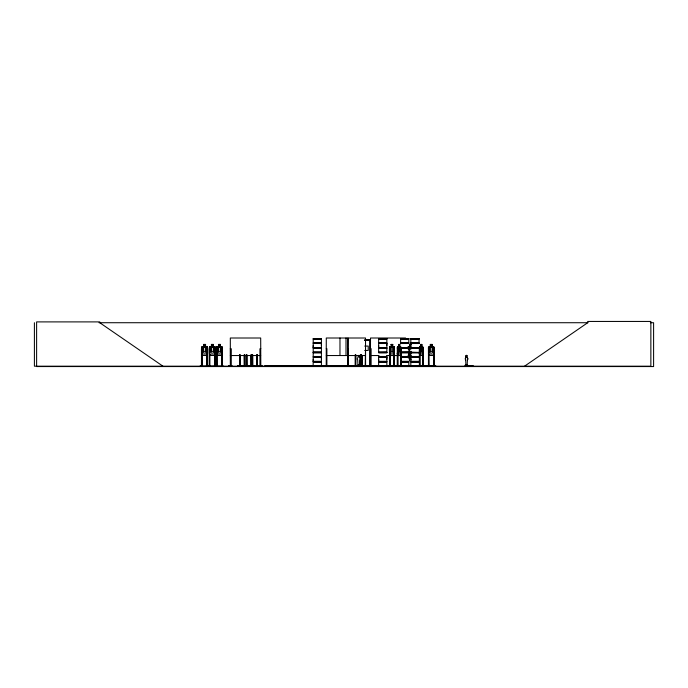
<?xml version="1.0" encoding="UTF-8"?>
<svg xmlns="http://www.w3.org/2000/svg" width="688" height="688" viewBox="0 0 688 688"><rect width="100%" height="100%" fill="white"/><g stroke="black" fill="none" stroke-linecap="round" stroke-linejoin="round"><path stroke-width="1.03" d="M313.212 361.32L313.212 357.287L321.416 357.287L321.408 361.32L313.212 361.32L313.221 359.308M313.212 347.526L313.212 343.501L321.416 343.501L321.408 347.526L313.212 347.526L313.221 345.514M321.408 359.308L321.408 357.287M321.408 345.514L321.408 343.501M378.649 361.32L378.649 357.287L386.854 357.287L386.845 361.32L378.649 361.32L378.658 359.308M378.649 347.526L378.649 343.501L386.854 343.501L386.845 347.526L378.649 347.526L378.658 345.514M386.845 359.308L386.845 357.287M386.845 345.514L386.845 343.501M344.783 365.861L351.353 365.835M364.717 366.179L353.606 365.827M364.709 365.861L357.622 365.844M467.126 365.526L467.427 359.893A1.462 1.204 -90 0 0 467.178 357.597L467.109 355.825M465.974 365.526L465.673 359.893A1.462 1.204 -90 0 1 465.922 357.597L466 355.825M466.584 364.769L466.086 364.666M313.083 366.145L322.483 366.136L313.195 366.025M378.624 366.179L378.649 362.129L386.854 362.129L386.854 366.016L378.606 366.033M401.095 366.188L401.104 348.661L400.579 348.661L400.545 366.068M425.881 366.145L410.822 366.179M400.485 355.275L400.958 353.133M347.758 366.179L347.982 338.006L347.939 366.188M465.871 365.999L465.81 364.563L466.455 364.683L465.931 364.821M394.62 366.136L394.577 365.552M416.67 366.136L425.829 366.188M393.82 355.275L394.43 353.133L393.871 355.275L389.984 355.275L389.52 353.133M313.117 365.861L322.457 365.827M313.109 366.136L313.212 362.129L321.416 362.129L321.416 366.016M429.106 355.206L428.443 353.133L429.063 355.275L433.535 355.275L434.128 353.125L434.094 347.371L433.457 346.649L429.071 346.649M433.535 355.275L434.188 353.133M387.335 365.861L403.83 366.145M207.604 353.133L206.89 355.275L202.186 355.275L201.575 353.133L202.22 355.275M222.482 353.133L221.768 355.275L217.064 355.275L216.445 353.133L217.141 355.206L221.751 355.206L222.482 353.133L222.456 347.337L221.725 346.649L217.116 346.649L216.514 347.38L216.539 353.125M237.506 366.145L262.506 365.853M237.541 365.861L241.54 366.188L237.541 366.102M244.059 366.179L244.154 365.552L244.868 365.552M248.273 366.136L242.821 366.188L248.282 366.102M465.948 355.825L466.421 355.309M228.605 366.136L231.976 365.827L228.579 366.145M228.614 365.861L231.951 365.835M405.636 365.827L405.662 365.552M405.911 366.136L415.027 366.145M409.205 366.136L392.358 366.188L409.171 366.145M353.279 366.179L353.374 365.646M429.974 366.188L426.861 365.835L435.822 365.861M410.383 355.163C409.773 358.448 407.425 357.132 409.979 354.664C407.382 352.058 409.695 350.768 410.358 354.2L411.011 352.849M202.564 366.145L200.122 366.145L223.686 366.136M202.607 365.861L200.165 366.102M210.399 366.136L206.314 366.188M215.043 365.861L215.232 348.661M217.485 365.861L214.123 366.188L217.468 366.136M369.938 366.119L369.895 339.889M370.307 340.027L364.597 339.958L370.445 339.889L370.419 366.188L370.522 338.006L405.593 338.006M397.286 366.188L397.286 347.345L397.664 346.58L398.55 346.58M397.346 347.345L397.724 346.58M419.783 346.58L419.336 353.133L419.766 355.275M411.286 347.371L409.541 347.371L409.541 351.396L408.603 353.107L408.603 357.132L409.541 357.855M390.07 346.649L389.528 347.38L389.589 366.188M466.008 365.844L466.008 365.233L465.183 365.233L465.294 366.188M466.636 365.999L467.109 366.188M466.877 366.188L466.989 365.233M468.795 365.999L473.602 366.188M202.263 346.649L201.636 347.38L201.636 353.125M210.021 355.275L209.376 353.133L209.401 347.345L210.038 346.58L211.405 346.58M209.401 347.345L210.072 346.649L214.682 346.649M217.03 366.188L216.961 348.661L216.324 348.661L216.35 366.188L216.445 347.345L217.116 346.58M357.794 365.844L357.631 365.233L357.493 366.188L370.445 366.119M359.721 366.154C359.36 366.652 359.729 365.242 359.652 365.844M361.811 366.059L361.742 355.67M358.362 355.378L357.992 357.597A1.462 1.462 0 0 0 357.691 359.893L357.992 365.526L359.454 365.526L359.755 359.893A1.462 1.462 0 0 0 359.454 357.597L359.093 355.378M218.543 346.649L217.546 347.371L217.546 351.396L218.543 353.125L220.409 353.125L221.416 351.396L221.416 347.371L220.409 346.649L220.384 344.49L218.517 344.49L218.543 346.649L218.474 344.421L220.478 344.421L220.409 346.649M524.548 366.188L587.707 322.724L587.707 321.442L650.857 321.442L650.857 366.188L34.4 366.188L34.4 322.724M473.482 366.188L465.32 366.171M326.224 365.827L326.284 338.006L365.517 338.006L365.595 366.136M370.307 366.119L370.307 339.889M410.805 366.042L410.848 362.129L419.044 362.129M98.969 322.724L588.034 322.724M650.375 322.724L653.6 322.724L653.6 366.558L36.619 366.558L36.619 321.898L99.777 321.898L99.777 322.724L162.927 366.188M313.203 338.642L321.425 338.642M378.641 338.642L386.854 338.642M400.605 338.642L408.818 338.642M410.831 338.642L419.052 338.642M313.221 339.046L321.408 339.046M378.658 339.046L386.845 339.046M400.622 339.046L408.81 339.046M410.848 339.046L419.035 339.046M364.597 340.44L370.445 340.44M313.152 342.968L321.477 342.968M378.589 342.968L386.905 342.968M400.554 342.968L408.87 342.968M410.779 342.968L419.095 342.968M313.152 343.217L321.477 343.217M378.589 343.217L386.905 343.217M400.554 343.217L408.87 343.217M410.779 343.217L419.095 343.217M400.614 343.501L408.818 343.501M410.839 343.501L419.044 343.501M391.111 344.421L392.796 344.421L392.736 346.649L393.51 347.371L393.51 351.396L392.693 353.125L391.162 353.125L390.345 351.396L390.345 347.371L391.162 346.649L391.154 344.421M411.381 344.421L409.48 344.421L409.575 346.649L408.603 347.371L409.541 357.132L411.278 357.132M205.54 344.49L203.639 344.49L203.665 346.649L202.668 347.371L202.668 351.396L203.665 353.125L205.54 353.125L206.538 351.396L206.538 347.371L205.54 346.649L205.6 344.421L203.571 344.421L203.571 346.58L202.212 346.58L201.575 347.345L201.489 366.188L201.455 348.661L202.083 348.661L202.152 366.188M211.448 344.49L213.34 344.49M391.162 344.49L392.736 344.49M398.533 344.49L399.711 344.49M409.541 344.49L411.321 344.49M420.583 344.49L421.761 344.49M430.404 344.49L432.219 344.49M364.709 346.073L368.218 346.073L368.218 350.45L364.709 350.45M205.574 346.58L206.899 346.58M209.995 355.275L214.725 355.275L215.413 353.133L215.387 347.337L214.708 346.58L213.383 346.58L213.383 344.421L211.379 344.421L211.448 346.649L210.468 347.371L210.468 351.396L211.474 353.125L213.34 353.125L214.346 351.396L214.346 347.371L213.34 346.649L213.314 344.49M217.081 346.58L218.474 346.58M220.452 346.58L221.777 346.58L222.482 347.337L222.387 366.188L222.456 365.552L221.691 365.552M391.154 346.58L389.993 346.58L389.477 347.345L389.503 366.188M392.745 346.58L393.854 346.58M399.694 346.58L400.528 346.58L400.958 347.337L400.872 366.188M408.208 346.58L409.515 346.58M420.6 346.58L419.723 346.58L419.336 347.345L419.379 366.188L419.336 365.552L419.955 365.552M421.744 346.58L422.587 346.58M430.378 346.58L429.045 346.58L428.443 347.345L428.641 366.188M433.517 346.58L432.253 346.58L432.288 344.421L430.344 344.421L430.344 346.58M202.238 346.649L206.873 346.649L207.544 347.371L207.509 366.188L207.432 348.661L206.882 348.661L206.899 366.188L206.959 348.661M390.019 346.649L393.828 346.649M397.69 346.649L400.511 346.649M408.233 346.649L411.286 346.649M419.74 346.649L422.57 346.649M207.578 347.337L206.873 346.58M215.387 347.337L214.682 346.58M394.379 347.337L394.422 366.188L394.379 347.337L393.803 346.58M400.958 347.337L400.468 346.58M422.509 346.649L423.008 347.337L423.008 366.188M401.164 347.526L408.818 347.526M410.839 347.526L419.044 347.526M313.152 347.81L321.477 347.81M378.589 347.81L386.905 347.81M401.113 347.81L408.87 347.81M410.779 347.81L419.095 347.81M313.152 348.059L321.477 348.059M378.589 348.059L386.905 348.059M401.113 348.059L408.87 348.059M410.779 348.059L419.095 348.059M401.164 348.343L408.818 348.343M410.839 348.343L419.044 348.343M214.682 348.661L215.318 348.661M222.387 348.661L221.751 348.661L221.777 366.188M230.317 348.661L230.944 348.661L230.893 366.188M260.804 348.661L260.176 348.661L260.236 366.188L260.288 348.661M326.284 348.661L326.877 348.661L326.877 366.188L326.946 365.552M347.947 348.661L348.317 366.188M365.517 348.661L365.19 366.188M370.522 348.661L371.116 348.661L371.116 366.188M389.494 348.661L390.087 348.661L389.993 366.188M394.525 348.661L393.923 348.661L393.871 366.188M397.32 348.661L397.845 348.661M419.379 348.661L419.895 348.661L419.886 366.188L419.938 365.552M428.443 348.661L429.071 348.661M434.231 348.661L433.603 348.661L433.543 366.188M408.208 349.22L410.882 349.22M409.541 351.379L411.286 351.396M313.221 352.118L321.408 352.118L321.416 348.343L313.212 348.343L313.212 352.222L321.425 352.222M401.173 352.118L408.81 352.118L401.156 352.23M410.848 352.118L419.052 352.437M386.854 352.23L378.572 352.333L386.854 352.394M313.203 352.394L321.425 352.437M401.156 352.394L408.818 352.394M378.641 352.583L386.854 352.583M401.156 352.574L408.818 352.583M410.831 352.574L419.052 352.574M313.221 352.832L321.408 352.832M378.658 352.832L386.845 352.832M401.173 352.832L408.81 352.832M410.848 352.832L419.035 352.832M409.541 353.107L411.286 353.125M422.948 353.133L422.535 355.275L419.706 355.275M202.238 355.206L206.873 355.206M210.046 355.206L214.682 355.206M390.019 355.206L393.828 355.206M397.69 355.206L400.511 355.206M408.233 355.206L411.493 355.206M422.57 355.206L419.74 355.206L419.439 353.125M429.071 355.206L433.492 355.206M400.545 355.275L397.655 355.275L397.286 353.133L397.716 355.275M408.182 355.275L410.856 355.275M230.317 355.541L260.692 355.541M326.284 355.541L365.517 355.541M370.522 355.541L379.028 355.541M386.467 355.541L400.278 355.541M465.922 356.014L465.974 357.597A1.462 1.204 -90 0 0 465.724 359.893L465.724 359.893M378.649 356.479L386.854 356.479M401.164 356.479L408.818 356.479M410.839 356.479L419.044 356.479M313.152 356.762L321.477 356.762M378.589 356.762L386.905 356.762M401.113 356.762L408.87 356.762M410.779 356.762L419.095 356.762M313.152 357.012L321.477 357.012M378.589 357.012L386.905 357.012M401.113 357.012L408.87 357.012M410.779 357.012L419.095 357.012M401.164 357.287L408.818 357.287M410.839 357.287L419.044 357.287M408.225 357.923L411.278 357.855M467.376 359.893L467.427 359.893A1.462 1.204 -90 0 0 467.126 357.597M409.437 357.923L409.437 360.082L411.347 360.082M401.164 361.32L408.818 361.32M410.839 361.32L419.044 361.32M313.152 361.596L321.477 361.596M378.589 361.596L386.905 361.596M401.113 361.596L408.87 361.596M410.779 361.596L419.095 361.596M313.152 361.845L321.477 361.845M378.589 361.845L386.905 361.845M401.113 361.845L408.87 361.845M410.779 361.845L419.095 361.845M401.164 362.129L408.818 362.129L408.818 366.016M465.982 364.872L466.524 364.889M465.922 365.526L467.178 365.526M201.386 365.552L202.152 365.552M206.813 365.552L207.578 365.552M216.264 365.552L217.03 365.552M239.484 365.552L240.207 365.552L240.207 366.188M246.261 365.552L246.983 365.552M250.922 365.552L251.645 365.552L251.645 366.188M252.745 365.552L252.023 365.552L252.032 366.188M256.684 365.552L257.407 365.552L257.407 366.188M260.116 365.552L260.864 365.552L260.864 366.188M378.916 365.646L264.803 365.646L264.803 366.188M386.407 365.646L401.156 365.552L401.138 366.188M422.578 365.552L423.215 365.552M428.383 365.552L429.131 365.552L429.131 366.188M433.543 365.552L434.291 365.552L434.291 366.188M469.551 365.724L470.523 365.724M206.357 365.861L210.459 366.188M378.658 365.904L386.845 365.904M410.848 365.904L425.855 365.861M426.852 365.861L429.94 365.861M362.18 366.119L362.223 355.67M361.535 366.145L361.544 354.991M466.679 355.309L467.161 355.825M246.837 366.136L246.794 354.845M247.052 366.145L246.932 354.845M432.184 346.649L433.139 347.371L433.139 351.396L432.184 353.125L430.404 353.125L429.458 351.396L429.458 347.371L430.404 346.649L430.378 344.421M433.483 346.58L434.188 347.337L434.205 366.188M399.651 346.649L400.253 347.371L400.253 351.396L399.651 353.125L398.533 353.125L397.931 347.371L398.533 346.649L398.55 344.421L399.754 344.421L399.711 346.649L399.694 344.421M393.785 346.649L394.327 347.371M422.527 346.58L422.965 347.371M389.58 353.125L390.07 355.206M467.677 365.999L467.677 365.233L466.851 365.233L466.851 365.844M467.53 365.233L467.53 365.844L465.32 365.844L465.32 365.233M466.361 364.563L466.421 365.844M434.033 365.552L434.051 366.188M433.707 348.661L433.707 366.188M432.184 344.49L432.219 346.649M428.968 348.661L429.028 366.188M428.891 365.552L428.873 366.188M428.478 347.345L428.443 366.188M423.197 366.188L423.154 348.661L422.638 348.661L422.595 366.188M422.905 347.371L422.785 366.188M422.647 365.552L422.647 366.188M421.804 346.58L421.804 344.421L420.54 344.421L419.981 351.396L420.583 353.125L421.701 353.125L422.303 351.396L421.744 344.421M420.643 344.49L420.643 346.649M419.706 348.661L419.749 366.188M419.568 348.661L419.568 366.188M413.359 366.188L413.359 365.552L413.247 366.188M413.092 365.552L413.11 366.188M412.791 365.552L412.877 366.188M412.671 365.552L412.611 366.188M409.498 357.855L409.472 360.082M408.199 365.552L408.182 366.188M408.053 365.552L408.036 366.188M407.803 365.552L407.821 366.188M407.657 365.552L407.726 366.188M407.554 365.552L407.554 366.188M405.524 365.552L405.464 366.188M405.069 365.552L405.069 366.188M405 365.552L404.931 366.188M404.286 365.646L404.286 366.188M400.769 348.661L400.734 366.188M400.562 365.552L400.545 366.188M398.584 344.49L398.584 346.649M397.845 352.781L397.879 366.188L397.836 365.552M397.655 348.661L397.69 366.188M397.509 352.781L397.475 366.188M394.172 365.552L394.147 366.188M394.069 348.661L394.018 366.188M392.934 365.646L392.934 366.188M391.747 365.646L391.747 366.188M390.148 365.552L390.148 366.188M389.941 348.661L389.847 366.188M389.718 365.552L389.735 366.188M371.185 365.552L371.185 366.188M361.673 354.922L361.673 366.188M361.355 354.991L361.303 366.188L361.277 365.552M361.002 365.552L361.002 366.188M360.942 354.845L360.899 366.188M360.839 354.845L360.761 366.188M360.693 365.552L360.693 366.188M360.512 365.552L360.495 366.188M360.314 354.845L360.357 366.188M360.254 365.552L360.254 366.188M359.059 365.844L359.059 364.563L358.388 364.563L358.388 365.844M355.842 365.552L355.842 366.188M355.782 354.845L355.739 366.188M355.679 354.845L355.601 366.188M355.335 365.552L355.352 366.188M355.154 354.845L355.154 366.188M355.094 365.552L355.094 366.188M354.655 365.646L354.655 366.188M348.18 348.661L348.18 366.188M346.004 338.006L346.004 355.541M339.975 338.006L339.975 355.541M332.39 366.188L330.085 366.188M329.733 366.188L327.686 366.188M328.073 365.646L328.124 366.188M327.385 366.188L324.59 366.188M327.17 365.646L327.17 366.188M326.353 365.552L326.353 366.188M320.187 365.552L319.877 366.188M319.791 365.552L319.817 366.188M319.671 366.188L319.585 365.552L319.507 366.188M316.033 365.552L316.076 366.188M315.869 365.552L315.921 366.188M315.775 365.552L315.715 366.188L315.611 365.552M315.474 365.552L315.448 366.188L315.405 365.552M297.07 365.646L297.07 366.188M296.7 365.646L296.7 366.188M296.167 365.646L296.167 366.188M295.797 365.646L295.797 366.188M265.706 365.646L265.706 366.188M260.804 366.188L260.692 338.006L230.317 338.006L230.342 366.188M260.597 365.552L260.614 366.188M260.382 365.552L260.382 366.188M257.355 354.845L257.321 366.188M257.217 354.845L257.123 366.188M256.959 365.552L256.977 366.188M256.882 354.845L256.83 366.188M256.744 354.845L256.693 366.188M252.694 354.845L252.745 366.188M252.556 354.845L252.608 366.188M252.462 365.552L252.479 366.188M252.221 354.845L252.298 366.188M252.083 354.845L252.083 366.188M251.593 354.845L251.559 366.188M251.455 354.845L251.378 366.188M251.215 365.552L251.215 366.188L251.12 354.845M250.982 354.845L251.068 366.188M246.7 365.552L246.717 366.188M246.553 365.552L246.536 366.188M246.459 354.845L246.407 366.188M246.321 354.845L246.33 366.188M244.816 354.845L244.816 366.188M244.679 354.845L244.679 366.188M244.584 365.552L244.601 366.188M244.343 354.845L244.352 366.188L244.206 354.845M240.155 354.845L240.069 366.188M240.017 354.845L239.923 366.188M239.777 365.552L239.759 366.188M239.682 354.845L239.63 366.188M239.544 354.845L239.544 366.188M231.005 366.188L231.005 365.552L230.256 365.552L230.256 366.188M230.833 348.661L230.833 366.188M230.437 348.661L230.523 366.188M222.215 365.552L222.233 366.188M221.837 348.661L221.837 366.188M216.875 348.661L216.944 366.188L216.797 365.552M215.378 366.188L215.378 365.552L214.622 365.552L214.622 366.188M215.318 347.371L215.284 366.188M214.845 365.552L214.854 366.188M214.768 348.661L214.708 366.188M209.952 366.188L209.952 365.552L209.195 365.552L209.195 366.188M209.874 366.188L209.892 348.661L209.255 348.661L209.255 366.188M209.72 365.552L209.728 366.188M209.419 365.552L209.427 366.188M207.337 365.552L207.337 366.188M202.005 348.661L201.928 366.188M201.627 365.552L201.627 366.188M254.044 366.102L249.598 365.827L254.035 366.136M321.425 338.806L313.203 338.788L313.221 342.693L321.416 342.693L321.416 338.806M386.854 338.797L378.641 338.788L378.658 342.693L386.854 342.693L386.854 338.806M408.818 338.806L400.605 338.797L400.622 342.693L408.818 342.693L408.818 338.806M419.052 338.806L410.831 338.788L410.848 342.693L419.044 342.693L419.044 338.806M205.205 344.851L204.001 344.851L204.001 345.574L205.205 345.574L205.205 344.851M213.005 344.851L211.809 344.851L211.809 345.574L213.005 345.574L213.005 344.851M220.083 344.851L218.879 344.851L218.879 345.574L220.083 345.574L220.083 344.851M392.418 344.851L391.438 344.851L391.438 345.574L392.418 345.574L392.418 344.851M399.453 344.851L398.73 344.851L398.73 345.574L399.453 345.574L399.453 344.851M410.968 344.851L409.85 344.851L409.85 345.574L410.968 345.574L410.968 344.851M421.503 344.851L420.781 344.851L420.781 345.574L421.503 345.574L421.503 344.851M431.866 344.851L430.722 344.851L430.722 345.574L431.866 345.574L431.866 344.851M205.54 347.371L203.665 347.371L203.665 351.396L205.54 351.396L205.54 347.371M213.34 347.371L211.474 347.371L211.474 351.396L213.34 351.396L213.34 347.371M220.409 347.371L218.543 347.371L218.543 351.396L220.409 351.396L220.409 347.371M392.693 347.371L391.162 347.371L391.162 351.396L392.693 351.396L392.693 347.371M399.651 347.371L398.533 347.371L398.533 351.396L399.651 351.396L399.651 347.371M421.701 347.371L420.583 347.371L420.583 351.396L421.701 351.396L421.701 347.371M432.184 347.371L430.404 347.371L430.404 351.396L432.184 351.396L432.184 347.371M386.854 348.343L378.649 348.343L378.649 352.222L386.845 352.118L386.854 348.343M321.425 352.6L313.203 352.583L313.221 356.479L321.416 356.479L321.416 352.6M410.968 358.93L409.85 358.93L409.85 359.652L410.968 359.652L410.968 358.93"/></g></svg>
